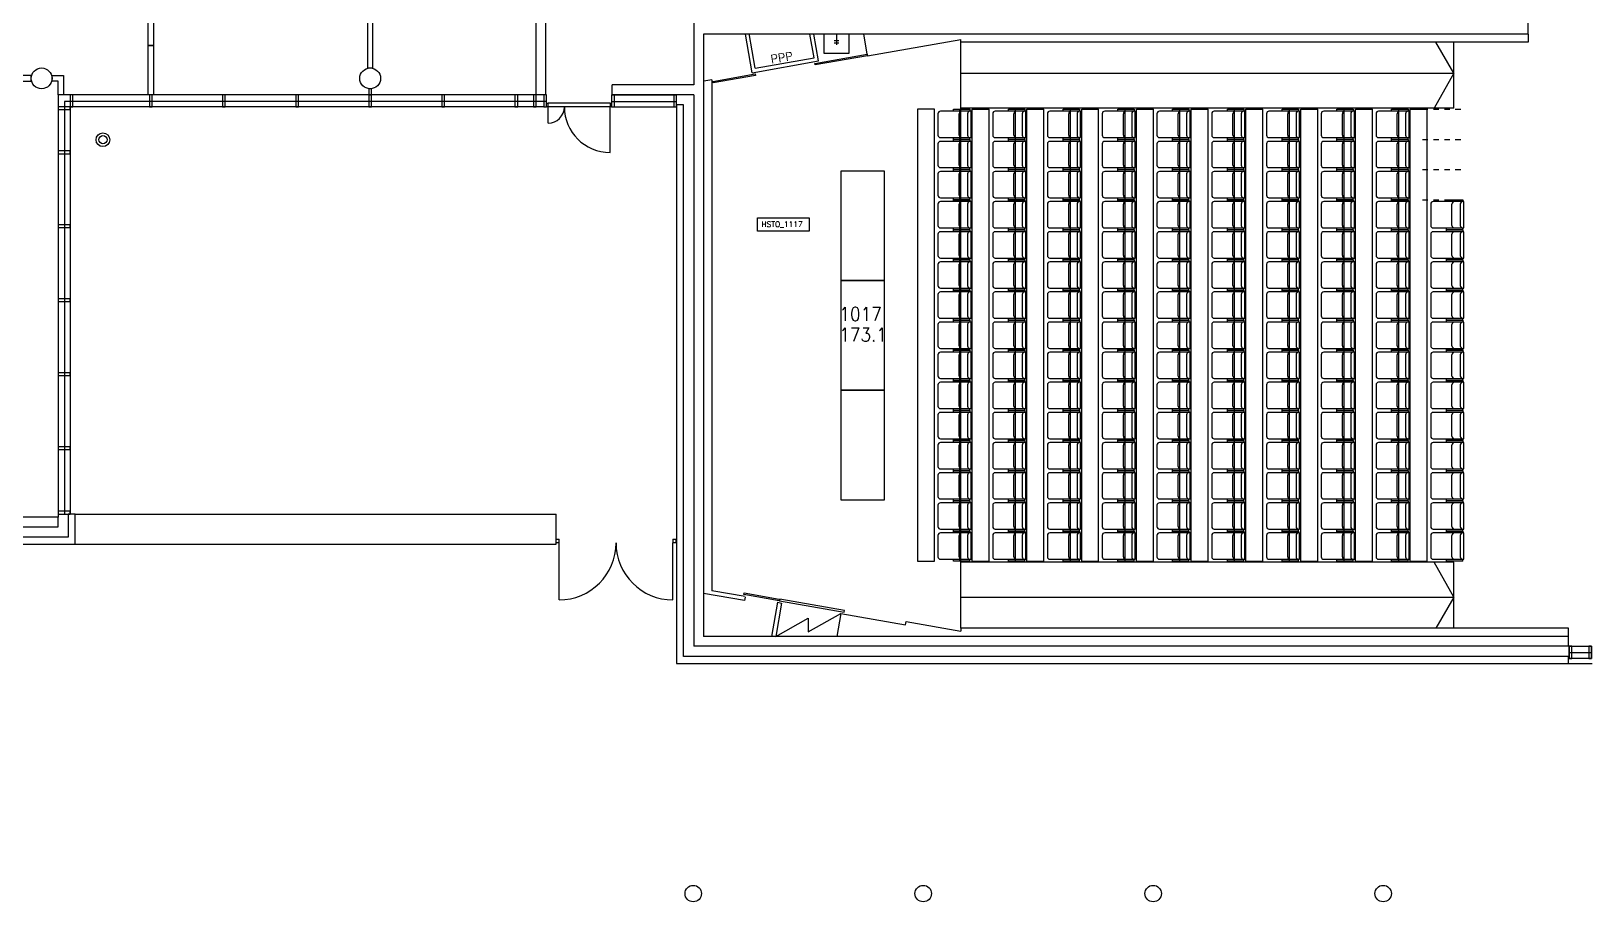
# Model space of a CAD drawing. Extents: x -405 to 153606, y -6935 to 69332.
# Drawn here: x 89810 to 118310, y -6935 to 8961 of the extents above; entities that cross this region are included whole.
import ezdxf
from ezdxf.enums import TextEntityAlignment as Align

# ---------------------------------------------------------------- set-up
doc = ezdxf.new("R2010")
doc.units = 0
doc.header["$LTSCALE"] = 100
doc.header["$MEASUREMENT"] = 0
doc.linetypes.add('KL', pattern=[2, 1, -1])
doc.layers.get('0').update_dxf_attribs({"linetype": 'CONTINUOUS'})
for name, color, linetype in [('ART1100T0', 7, 'CONTINUOUS'), ('ART1100T3', 7, 'CONTINUOUS'), ('ART1100TB', 7, 'CONTINUOUS'), ('M00402', 7, 'CONTINUOUS'), ('M06001', 7, 'CONTINUOUS'), ('M06037', 8, 'CONTINUOUS'), ('M06051', 3, 'CONTINUOUS'), ('m06080', 7, 'CONTINUOUS'), ('M06081', 8, 'CONTINUOUS'), ('M06203T', 3, 'CONTINUOUS')]:
    doc.layers.add(name, color=color, linetype=linetype)
doc.styles.add('ROMANS', font='romans.shx')
doc.styles.get("Standard").update_dxf_attribs({"font": 'simplex.shx'})

# ---------------------------------------------------------------- blocks, each defined once
blk = doc.blocks.new('KRF930')
for p, q in [((0.02500000000000002, 0.6999999999999997), (0.02500000000000002, 0)), ((0.975, 0.2499999999999998), (0.975, 0))]:
    blk.add_line(p, q)
for centre, radius, start, end in [((0.02500000000000002, 0), 0.7, 0, 90), ((0.975, 0), 0.25, 90, 180)]:
    blk.add_arc(centre, radius, start, end)
blk = doc.blocks.new('TUOLI2')
at = {"layer": 'm06080', "linetype": 'Continuous'}
for p, q in [((275, 516.2921504209517), (-275, 516.2921504209517)), ((275, 207.1102536235703), (-275, 207.1102536235703)), ((-275, -132.9434040928027), (-275, 165.9308430483798)), ((-275, 165.9308430483798), (-240, 165.9308430483798)), ((240, 186.0138042190811), (-240, 186.0138042190811)), ((-240, 186.0138042190811), (-240, -373.3299227885436)), ((-195, 121.0138042203616), (194.9999999996508, 121.0138042190811)), ((240, -373.3299227885436), (240, 186.0138042190811)), ((275, 165.9308430482633), (240, 165.9308430482633)), ((275, 165.9308430482633), (275, -132.9434040928027)), ((-240, -132.9434040928027), (-275, -132.9434040928027)), ((194.9999999998836, -31.01199117163196), (-195, -31.01199117163196)), ((275, -132.9434040928027), (240, -132.9434040928027)), ((-195, -418.3299227885436), (195, -418.3299227885436))]:
    blk.add_line(p, q, dxfattribs=at)
for centre, start, end in [((-195, 166.0138042203616), 180, 270), ((-195.0000000001164, 13.98800882836804), 180, 270), ((194.9999999996508, 166.0138042190811), 270, 0), ((194.9999999997672, 13.98800882836804), 270, 0), ((-195.0000000001164, -373.3299227885436), 180, 270), ((194.9999999998836, -373.3299227885436), 270, 0)]:
    blk.add_arc(centre, 45, start, end, dxfattribs=at)
blk = doc.blocks.new('tuoli')
at = {"layer": 'm06080', "linetype": 'Continuous'}
for p, q in [((-275, -132.9434040928027), (-275, 165.9308430483798)), ((-275, 165.9308430483798), (-240, 165.9308430483798)), ((240, 186.0138042190811), (-240, 186.0138042190811)), ((-240, 186.0138042190811), (-240, -373.3299227885436)), ((-195, 121.0138042203616), (194.9999999996508, 121.0138042190811)), ((240, -373.3299227885436), (240, 186.0138042190811)), ((275, 165.9308430482633), (240, 165.9308430482633)), ((275, 165.9308430482633), (275, -132.9434040928027)), ((-240, -132.9434040928027), (-275, -132.9434040928027)), ((194.9999999998836, -31.01199117163196), (-195, -31.01199117163196)), ((275, -132.9434040928027), (240, -132.9434040928027)), ((-195, -418.3299227885436), (195, -418.3299227885436))]:
    blk.add_line(p, q, dxfattribs=at)
for centre, start, end in [((-195, 166.0138042203616), 180, 270), ((-195.0000000001164, 13.98800882836804), 180, 270), ((194.9999999996508, 166.0138042190811), 270, 0), ((194.9999999997672, 13.98800882836804), 270, 0), ((-195.0000000001164, -373.3299227885436), 180, 270), ((194.9999999998836, -373.3299227885436), 270, 0)]:
    blk.add_arc(centre, 45, start, end, dxfattribs=at)
blk = doc.blocks.new('KRF020')
for p, q in [((0.02500000000000008, 0.4749999999999999), (0.02500000000000008, 0)), ((0.975, 0.4750000000000001), (0.975, 0))]:
    blk.add_line(p, q)
for centre, radius, start, end in [((0.02500000000000008, 0), 0.4749999999999999, 0, 90), ((0.975, 0), 0.475, 90, 180)]:
    blk.add_arc(centre, radius, start, end)
blk = doc.blocks.new('SALAMA')
at = {"layer": 'M00402'}
blk.add_lwpolyline([(0, 0), (0.5, 0.8), (0.5, 0.2), (1, 1)], dxfattribs=at)
blk = doc.blocks.new('LVIVEP')
for p, q in [((-0.2034188928078349, 0.796581107192165), (0.2034188928078349, 0.7965811071921649)), ((-0.2034188928078349, 0.5931622143843303), (0.2034188928078349, 0.5931622143843301)), ((0, 0), (0, 0.9999999999999998))]:
    blk.add_line(p, q)
at = {"width": 0.7619496569690544, "flags": 1}
blk.add_attdef('LVIKAL', text='', height=0.2116, dxfattribs=at).set_placement((-0.3888597990620223, 0.030067451940911), (0.3788951886267966, 0.030067451940911), align=Align.FIT)
blk = doc.blocks.new('KYFPIK')
for p, q in [((0, -1), (0, 0)), ((0, 0), (0.025, 0)), ((0.025, -1), (0.025, 0)), ((0.975, 0), (0.975, -1)), ((0.975, 0), (1, 0)), ((1, 0), (1, -1)), ((0.025, -1), (0, -1)), ((1, -1), (0.975, -1))]:
    blk.add_line(p, q)
blk = doc.blocks.new('aioa_huone')
at = {"layer": 'ART1100T0', "width": 0.9}
blk.add_attdef('HNENUM', (56.14846431463957, 72.99212238937616), '', height=250, dxfattribs=at)
at = {"layer": 'ART1100T3', "width": 0.9}
blk.add_attdef('HNEALA', (56.14846431463957, -302.0078776106238), '', height=250, dxfattribs=at)

msp = doc.modelspace()

# ---------------------------------------------------------------- linework, layer by layer
at = {"layer": 'M00402'}
for p, q in [((90615.0000000252, 145), (99394.99999998105, 145)), ((99394.99999994684, -404.9999999999999), (99394.99999998105, 145)), ((90615.00000002522, -405), (99394.99999994684, -404.9999999999999))]:
    msp.add_line(p, q, dxfattribs=at)
at = {"layer": 'M06001'}
for p, q in [((101910.0000000062, 14410.28536791934), (101910.0000000063, 7980.285367919357)), ((99030.00000000624, 7800.285367919342), (99030.00000000624, 13200.28536791934)), ((99210.00000000624, 7800.285365775309), (99210.00000000623, 13200.28536791934)), ((117149.9999999913, 8909.999999999041), (117149.9999999913, 9150.000000000056)), ((102090.0000000063, 8910.000000000056), (102090.0000000063, -2089.999999999941)), ((117149.9999999913, 8910.000000000056), (102090.0000000063, 8910.000000000056)), ((102976.5089488687, 8203.705276268265), (102852.0217458857, 8910.000000000056)), ((103033.2958662523, 8284.793166942918), (102920.9591499148, 8922.150486645565)), ((104107.0541419728, 8474.04725582812), (104030.1887907933, 8910.000000000056)), ((104188.1461701946, 8417.26106770333), (104101.2685175657, 8910.000000000056)), ((105085.3707176234, 8511.715627633232), (105015.1424367806, 8910.000000000056)), ((117149.9999999913, 8910.000000000056), (117149.9999999913, 8760.000000000056)), ((105085.3707176234, 8511.715627633232), (106787.7055499911, 8811.883188779482)), ((106787.7055499911, 8760.000000000056), (106787.7055499911, 8811.883188779482)), ((117149.9999999913, 8760.000000000056), (106787.7055499911, 8760.000000000056)), ((102976.5089488687, 8203.705276268265), (104188.1461701946, 8417.26106770333)), ((103033.2958662523, 8284.793166942918), (104107.0541419728, 8474.04725582812)), ((85700.00000000489, 8049.999999999561), (89810.00000000453, 8049.999999997655)), ((89810.00000000453, 8149.999999997655), (88040.0000000155, 8149.999999998476)), ((89810.00000000453, 8049.999999997655), (89810.00000000453, 8149.999999997655)), ((99210.00000286457, 7800.28536791907), (99210.00000286459, 7980.285367919072)), ((101910.0000000062, 7980.285367919357), (100420.0000028646, 7980.285367919078)), ((100420.0000028646, 7800.285367919077), (100420.0000028646, 7980.285367919077)), ((102240.000000006, 8073.838877050542), (102090.8995245133, 8047.548440384714)), ((102240.000000006, 8073.838877050542), (102240.0000000065, -1255.283613623687)), ((99210.00000000624, 7800.285367919344), (99030.00000000624, 7800.285367919342)), ((100410.0000028646, 7800.285365775309), (101594.9999999811, 7800.285365775309)), ((101910.0000000063, 7800.285367919356), (100420.0000028646, 7800.285367919077)), ((101594.9999999811, 7615.285365775452), (101594.9999999811, 7800.285367919355)), ((101910.0000000063, 7800.285367919356), (101910.0000000063, -2269.999999999942)), ((100410.0000028646, 7680.285365774499), (101594.9999999811, 7680.285365774499)), ((100410.0000028646, 7580.285365775309), (101594.9999999811, 7580.285365775309)), ((102836.4959574357, -1435.566224344315), (102090.0000000063, -1303.938846059679)), ((102849.3420706106, -1362.689771665646), (102240.0000000065, -1255.283613623687)), ((102847.262144451, -1374.508143657535), (102836.4959574357, -1435.566224344315)), ((103440.6363534356, -1466.95150227307), (103330.7830672255, -2089.999999999943)), ((103513.5122289541, -1479.800890090941), (103405.9244926693, -2090.000000000357)), ((103440.6363534356, -1466.95150227307), (103513.5122289541, -1479.800890090941)), ((104596.9872854154, -1670.822695424322), (104522.5286045985, -2093.125667198365)), ((104596.9872854154, -1670.822695424322), (105778.9245294884, -1879.230121058623)), ((105778.9245294884, -1879.230121058623), (105790.078190078, -1815.974568534592)), ((105790.078190078, -1815.974568534562), (106787.7055499911, -1991.883188780255)), ((117884.9999999946, -1939.999999999958), (106787.7055499911, -1939.999999999941)), ((106787.7055499911, -1939.999999999941), (106787.7055499911, -1991.883188780255)), ((117884.9999999946, -2089.999999999958), (117884.9999999946, -1939.999999999958)), ((117884.9999999946, -2269.999999959736), (101910.0000000063, -2269.999999999942)), ((117884.9999999946, -2089.999999999958), (102090.0000000063, -2089.999999999941)), ((117884.9999999946, -2269.999999959736), (117884.9999999946, -2089.999999999958)), ((117884.9999999946, -2584.999999959717), (117884.9999999946, -2454.999999959717)), ((118305.0350179411, -2389.999999959721), (117894.9999999945, -2389.999999959744)), ((117884.9999999946, -2584.999999959717), (118315.0350179412, -2584.999999959668))]:
    msp.add_line(p, q, dxfattribs=at)
for points in [[(96050.00000000995, 10800.28536576789), (96050.00000002024, 12400.28536576789), (95950.00000002024, 12400.28536576789), (95949.9999999938, 8289.999999993099), (96049.9999999938, 8289.999999993099), (96050.0000000093, 10700.28536576794)], [(99170.00000286457, 7800.285367919344), (90300, 7800.285365774776), (90300, 90)], [(99220.00000286457, 7680.285365774499), (90420, 7680.285365774776), (90420, 145)], [(99170.00000286457, 7580.285365774501), (90520, 7580.285365774776), (90520, 145)], [(117884.9999999946, -2454.999999959717), (101724.9999999811, -2454.99999995972), (101724.9999999811, 7615.285365775452), (101594.9999999811, 7615.285365775452), (101594.9999999811, -2584.99999995972), (117884.9999999946, -2584.999999959717)], [(80324.99999999988, -405.0000000095964), (90615.00000002522, -405), (90615.0000000252, 145), (90485.00000002522, 145), (90485.00000002522, -275), (80324.99999999988, -275.0000000095964)], [(80324.99999999895, -90.00000000145539), (90299.99999999999, -90.0000000402215), (90299.99999999999, 89.9999999597785), (80325.00000003702, 89.99999998952657)]]:
    msp.add_lwpolyline(points, dxfattribs=at)
for points in [[(90300, 7800.285365774776), (90300.00000000019, 8049.999999997281), (90190.0000000045, 8050.000000002328), (90190.00000000457, 8150.00000000239), (90300.00000000026, 8149.999999997282), (90400.00000000026, 8149.999999997282), (90400.00000000026, 7800.285365774776)], [(90520.26730710988, 7800.285365774777), (90520.26730710988, 7580.285365774777), (90570.26730710988, 7580.285365774777), (90570.26730710988, 7800.285365774777)], [(91970.00000000453, 7800.285365774777), (91970.00000000453, 7580.285365774777), (92020.00000000453, 7580.285365774777), (92020.00000000453, 7800.285365774777)], [(93305.00000000453, 7800.285365774507), (93305.00000000453, 7580.285365774507), (93355.00000000453, 7580.285365774507), (93355.00000000453, 7800.285365774507)], [(94640.00000000453, 7800.285365774508), (94640.00000000453, 7580.285365774508), (94690.00000000453, 7580.285365774508), (94690.00000000453, 7800.285365774508)], [(95975.00000004341, 7909.999999999985), (95975.00000002084, 7800.285365774777), (96025.00000002084, 7800.285365774777), (96025.00000004341, 7909.999999999985)], [(95975.00000000437, 7800.285365772538), (95975.00000000437, 7580.285365772538), (96025.00000000437, 7580.285365772538), (96025.00000000437, 7800.285365772538)], [(97310.00000001564, 7800.285365774506), (97310.00000001564, 7580.285365774506), (97360.00000001564, 7580.285365774506), (97360.00000001564, 7800.285365774506)], [(98645.00000001564, 7800.285365775452), (98645.00000001564, 7580.285365775452), (98695.00000001564, 7580.285365775452), (98695.00000001564, 7800.285365775452)], [(98980.00000000624, 7800.285365775588), (98980.00000000624, 7580.285365775588), (99030.00000000624, 7580.285365775588), (99030.00000000624, 7800.285365775588)], [(99170.00000286457, 7800.285365775309), (99170.00000286457, 7580.285365775309), (99220.00000286457, 7580.285365775309), (99220.00000286457, 7800.285365775309)], [(100410.0000028646, 7800.285365775309), (100410.0000028646, 7580.285365775309), (100460.0000028646, 7580.285365775309), (100460.0000028646, 7800.285365775309)], [(101544.9999999811, 7800.285365775309), (101544.9999999811, 7580.285365775309), (101594.9999999811, 7580.285365775309), (101594.9999999811, 7800.285365775309)], [(90300, 7530.285365774776), (90520, 7530.285365774776), (90520, 7580.285365774776), (90300, 7580.285365774776)], [(90300, 6724.999999997382), (90520, 6724.999999997382), (90520, 6774.999999997382), (90300, 6774.999999997382)], [(90299.99999999924, 5374.999999997382), (90519.99999999924, 5374.999999997382), (90519.99999999924, 5424.999999997382), (90299.99999999924, 5424.999999997382)], [(90299.99999999849, 4024.999999997382), (90519.99999999849, 4024.999999997382), (90519.99999999849, 4074.999999997382), (90299.99999999849, 4074.999999997382)], [(90299.99999999774, 2674.999999997382), (90519.99999999774, 2674.999999997382), (90519.99999999774, 2724.999999997382), (90299.99999999774, 2724.999999997382)], [(90299.99999999699, 1324.999999997382), (90519.99999999699, 1324.999999997382), (90519.99999999699, 1374.999999997382), (90299.99999999699, 1374.999999997382)], [(90300, 145), (90520, 145), (90520, 195), (90300, 195)], [(117944.9999999946, -2489.999999959736), (117944.9999999946, -2269.999999959736), (117894.9999999946, -2269.999999959736), (117894.9999999946, -2489.999999959736)], [(117894.9999999946, -2489.999999959736), (117894.9999999946, -2269.999999959741), (118305.0350179411, -2269.999999959726), (118305.0350179411, -2489.999999959721)], [(118305.0350179411, -2489.999999959726), (118305.0350179411, -2269.999999959726), (118255.0350179411, -2269.999999959726), (118255.0350179411, -2489.999999959726)]]:
    msp.add_lwpolyline(points, close=True, dxfattribs=at)
for centre in [(90000.00000000453, 8099.999999999985), (96000.00000000453, 8099.999999999985)]:
    msp.add_circle(centre, 190, dxfattribs=at)
at = {"layer": 'M06037'}
for p, q in [((106787.7055499909, -1939.999999999942), (106787.7055499909, 8759.999999999942)), ((115787.7055499909, 8192.500000000058), (115464.2404925643, 8759.999999999942)), ((115787.7055499909, 7555.235517466383), (115787.7055499909, 8759.999999999942)), ((106787.705549991, 8192.500000000058), (115787.7055499909, 8192.500000000058)), ((115787.7055499909, 8192.500000000058), (115434.3134278583, 7555.235517466499)), ((106759.9999999913, 7535.000000000058), (106759.9999999913, -714.9999999999419)), ((107787.7055499909, -735.235517466499), (107787.705549991, 7555.235517466499)), ((108787.7055499909, -735.235517466499), (108787.7055499909, 7555.235517466499)), ((109787.7055499909, -735.235517466499), (109787.7055499909, 7555.235517466499)), ((110787.7055499909, -735.235517466499), (110787.7055499909, 7555.235517466499)), ((111787.7055499909, -735.235517466499), (111787.7055499908, 7555.235517466499)), ((112787.7055499909, -735.235517466499), (112787.7055499909, 7555.235517466499)), ((113787.7055499909, -735.235517466499), (113787.7055499909, 7555.235517466499)), ((114787.7055499909, -735.235517466499), (114787.7055499909, 7555.235517466499)), ((115787.7055499909, -1372.499999999942), (115434.3134278584, -735.2355174663827)), ((115787.7055499909, -1939.999999999942), (115787.7055499909, -735.235517466499)), ((106787.705549991, -1372.499999999942), (115787.7055499909, -1372.499999999942)), ((115787.7055499909, -1372.499999999942), (115464.2404925643, -1939.999999999825))]:
    msp.add_line(p, q, dxfattribs=at)
at = {"layer": 'M06037', "linetype": 'Continuous'}
for p, q in [((115787.7055499909, 7555.235517466499), (106787.7055499909, 7555.235517466499)), ((115787.7055499909, -735.2355174663826), (106787.7055499909, -735.2355174663826))]:
    msp.add_line(p, q, dxfattribs=at)
at = {"layer": 'M06051'}
for p, q in [((99220.00000286457, 7580.285365774501), (99220.00000286457, 7650.285365774501)), ((99220.00000286457, 7650.285365774501), (99249.75000286457, 7650.285365774501)), ((99249.75000286457, 7580.285365774501), (99220.00000286457, 7580.285365774501)), ((99249.75000286457, 7580.285365774501), (99249.75000286457, 7650.285365774501)), ((100380.2500028646, 7650.285365774501), (99249.75000286457, 7650.285365774501)), ((100380.2500028646, 7580.285365774501), (99249.75000286457, 7580.285365774501)), ((100380.2500028646, 7650.285365774501), (100380.2500028646, 7580.285365774501)), ((100380.2500028646, 7650.285365774501), (100410.0000028646, 7650.285365774501)), ((100410.0000028646, 7580.285365774501), (100380.2500028646, 7580.285365774501)), ((100410.0000028646, 7650.285365774501), (100410.0000028646, 7580.285365774501))]:
    msp.add_line(p, q, dxfattribs=at)
for points in [[(92045.00000003474, 8699.999999992204), (91945.00000003476, 8699.999999992884), (91945.00000004197, 9599.714634210206), (92045.00000004194, 9599.714634209526)], [(92045.00000002753, 7800.285365774881), (91945.00000002756, 7800.285365775561), (91945.00000003476, 8699.999999992884), (92045.00000003474, 8699.999999992204)], [(104121.5213328413, 8374.297676302094), (105076.7922612372, 8542.66790755452), (105081.9996126567, 8513.123305827738), (104126.7286842608, 8344.753074575341)], [(102258.2878546115, 8045.8955002479), (103030.9621381665, 8182.082359847447), (103036.169489586, 8152.537758120694), (102263.495206031, 8016.350898521147)], [(103466.6063919491, -1436.81875931329), (102825.4885438064, -1323.819180592691), (102830.6958952259, -1294.274578865909), (103471.8137433686, -1407.274157586508)], [(103475.8060444359, -1438.440318018868), (104657.5861765244, -1646.744475598942), (104662.7935279439, -1617.199873872189), (103481.0133958554, -1408.895716292114)]]:
    msp.add_lwpolyline(points, close=True, dxfattribs=at)
at = {"layer": 'm06080', "linetype": 'Continuous'}
for p, q in [((106994.8158036146, 7535.000000000175), (107303.997700412, 7535.000000000175)), ((107994.8158036146, 7535.000000000175), (108303.997700412, 7535.000000000175)), ((108994.8158036146, 7535.000000000175), (109303.997700412, 7535.000000000175)), ((109994.8158036146, 7535.000000000175), (110303.997700412, 7535.000000000175)), ((110994.8158036146, 7535.000000000175), (111303.997700412, 7535.000000000175)), ((111994.8158036146, 7535.000000000175), (112303.997700412, 7535.000000000175)), ((112994.8158036146, 7535.000000000175), (113303.997700412, 7535.000000000175)), ((113994.8158036146, 7535.000000000175), (114303.997700412, 7535.000000000175)), ((114994.8158036146, 7535.000000000175), (115303.997700412, 7535.000000000175)), ((106994.8158036146, -715.0000000014552), (107303.997700412, -715.0000000014552)), ((107994.8158036146, -715.0000000014552), (108303.997700412, -715.0000000014552)), ((108994.8158036146, -715.0000000014552), (109303.997700412, -715.0000000014552)), ((109994.8158036146, -715.0000000014552), (110303.997700412, -715.0000000014552)), ((110994.8158036146, -715.0000000014552), (111303.997700412, -715.0000000014552)), ((111994.8158036146, -715.0000000014552), (112303.997700412, -715.0000000014552)), ((112994.8158036146, -715.0000000014552), (113303.997700412, -715.0000000014552)), ((113994.8158036146, -715.0000000014552), (114303.997700412, -715.0000000014552)), ((114994.8158036146, -715.0000000014552), (115303.997700412, -715.0000000014552))]:
    msp.add_line(p, q, dxfattribs=at)
at = {"layer": 'm06080', "linetype": 'KL'}
for p, q in [((115217.7958890907, 7535.000000000058), (115962.0510606381, 7535.000000000058)), ((115217.7958890907, 6984.999999999825), (115962.0510606381, 6984.999999999825)), ((115217.7958890907, 6434.999999999825), (115962.0510606381, 6434.999999999825)), ((115217.7958890907, 5884.999999999825), (115962.0510606381, 5884.999999999825))]:
    msp.add_line(p, q, dxfattribs=at)
at = {"layer": 'm06080'}
msp.add_lwpolyline([(105994.8158036138, -715.0000000014552), (106303.9977004112, -715.0000000014552), (106303.9977004112, 7535.000000000175), (105994.8158036138, 7535.000000000175)], close=True, dxfattribs=at)
at = {"layer": 'm06080', "linetype": 'Continuous'}
for points in [[(105394.8158036141, 6407.053393112554), (104594.8158036141, 6407.053393112554), (104594.8158036141, 4407.053393112554), (105394.8158036141, 4407.053393112554)], [(105394.8158036141, 4407.053393112554), (104594.8158036141, 4407.053393112554), (104594.8158036141, 2407.053393112554), (105394.8158036141, 2407.053393112554)], [(105394.8158036141, 2407.053393112554), (104594.8158036141, 2407.053393112554), (104594.8158036141, 407.0533931125537), (105394.8158036141, 407.0533931125537)]]:
    msp.add_lwpolyline(points, close=True, dxfattribs=at)
at = {"layer": 'm06080'}
for centre in [(101899.9999999862, -6784.999999959721), (106099.9999999862, -6784.999999959721), (110299.9999999862, -6784.999999959721), (114499.9999999862, -6784.999999959721)]:
    msp.add_circle(centre, 150, dxfattribs=at)
at = {"layer": 'M06081'}
msp.add_lwpolyline([(104287.0475922248, 8560.000000000056), (104747.0475922248, 8560.000000000056), (104747.0475922248, 8910.000000000056), (104287.0475922248, 8910.000000000056)], close=True, dxfattribs=at)
for radius in [125, 75]:
    msp.add_circle((91120, 6980.285365774776), radius, dxfattribs=at)
at = {"layer": 'M06203T', "flags": 128}
msp.add_lwpolyline([(103072.6996016682, 5308.701045398853), (103072.6996016682, 5555.165346843393), (104018.4617189756, 5555.165346843393), (104018.4617189756, 5308.701045398853)], close=True, dxfattribs=at)

# ---------------------------------------------------------------- block references
at = {"layer": 'ART1100TB'}
msp.add_blockref('aioa_huone', (104513.5574575653, 3597.449452040251), dxfattribs=at).add_auto_attribs({'HNENUM': '1017', 'HNEALA': '173.1'})
at = {"layer": 'M00402', "xscale": 1191.062792746088, "yscale": 419.1773045760347, "zscale": 1191.062792746088}
msp.add_blockref('SALAMA', (103405.9244926693, -2090.000000000357), dxfattribs=at)
at = {"layer": 'M06051'}
for name, p, xscale, yscale in [('KRF930', (100410.0000028646, 7580.285365774501), -1190, -1190), ('KRF020', (101584.9999999811, -382.7993862485891), -2190, -2190)]:
    msp.add_blockref(name, p, dxfattribs=dict(at, xscale=xscale, yscale=yscale))
at = {"layer": 'M06051', "xscale": -2190, "yscale": -70, "zscale": 2100}
msp.add_blockref('KYFPIK', (101584.9999999811, -382.7993862485891), dxfattribs=at)
at = {"layer": 'm06080', "linetype": 'Continuous', "rotation": 270}
for name, p in [('TUOLI2', (106787.7055499902, 7260.000000000175)), ('TUOLI2', (107787.7055499902, 7260.000000000175)), ('TUOLI2', (108787.7055499902, 7260.000000000175)), ('TUOLI2', (109787.7055499902, 7260.000000000175)), ('TUOLI2', (110787.7055499902, 7260.000000000175)), ('TUOLI2', (111787.7055499902, 7260.000000000175)), ('TUOLI2', (112787.7055499902, 7260.000000000175)), ('TUOLI2', (113787.7055499902, 7260.000000000175)), ('TUOLI2', (114787.7055499902, 7260.000000000175)), ('TUOLI2', (106787.7055499902, 6710.000000000058)), ('TUOLI2', (107787.7055499902, 6710.000000000058)), ('TUOLI2', (108787.7055499902, 6710.000000000058)), ('TUOLI2', (109787.7055499902, 6710.000000000058)), ('TUOLI2', (110787.7055499902, 6710.000000000058)), ('TUOLI2', (111787.7055499902, 6710.000000000058)), ('TUOLI2', (112787.7055499902, 6710.000000000058)), ('TUOLI2', (113787.7055499902, 6710.000000000058)), ('TUOLI2', (114787.7055499902, 6710.000000000058)), ('TUOLI2', (106787.7055499902, 6159.999999999942)), ('TUOLI2', (107787.7055499902, 6159.999999999942)), ('TUOLI2', (108787.7055499902, 6159.999999999942)), ('TUOLI2', (109787.7055499902, 6159.999999999942)), ('TUOLI2', (110787.7055499902, 6159.999999999942)), ('TUOLI2', (111787.7055499902, 6159.999999999942)), ('TUOLI2', (112787.7055499902, 6159.999999999942)), ('TUOLI2', (113787.7055499902, 6159.999999999942)), ('TUOLI2', (114787.7055499902, 6159.999999999942)), ('TUOLI2', (106787.7055499902, 5609.999999999825)), ('TUOLI2', (107787.7055499902, 5609.999999999825)), ('TUOLI2', (108787.7055499902, 5609.999999999825)), ('TUOLI2', (109787.7055499902, 5609.999999999825)), ('TUOLI2', (110787.7055499902, 5609.999999999825)), ('TUOLI2', (111787.7055499902, 5609.999999999825)), ('TUOLI2', (112787.7055499902, 5609.999999999825)), ('TUOLI2', (113787.7055499902, 5609.999999999825)), ('TUOLI2', (114787.7055499902, 5609.999999999825)), ('tuoli', (115787.7055499909, 5609.999999998428)), ('TUOLI2', (106787.7055499902, 5059.999999999709)), ('TUOLI2', (107787.7055499902, 5059.999999999709)), ('TUOLI2', (108787.7055499902, 5059.999999999709)), ('TUOLI2', (109787.7055499902, 5059.999999999709)), ('TUOLI2', (110787.7055499902, 5059.999999999709)), ('TUOLI2', (111787.7055499902, 5059.999999999709)), ('TUOLI2', (112787.7055499902, 5059.999999999709)), ('TUOLI2', (113787.7055499902, 5059.999999999709)), ('TUOLI2', (114787.7055499902, 5059.999999999709)), ('tuoli', (115787.7055499909, 5059.999999998428)), ('TUOLI2', (106787.7055499902, 4509.999999999593)), ('TUOLI2', (107787.7055499902, 4509.999999999593)), ('TUOLI2', (108787.7055499902, 4509.999999999593)), ('TUOLI2', (109787.7055499902, 4509.999999999593)), ('TUOLI2', (110787.7055499902, 4509.999999999593)), ('TUOLI2', (111787.7055499902, 4509.999999999593)), ('TUOLI2', (112787.7055499902, 4509.999999999593)), ('TUOLI2', (113787.7055499902, 4509.999999999593)), ('TUOLI2', (114787.7055499902, 4509.999999999593)), ('tuoli', (115787.7055499909, 4509.999999998428)), ('TUOLI2', (106787.7055499902, 3959.999999999476)), ('TUOLI2', (107787.7055499902, 3959.999999999476)), ('TUOLI2', (108787.7055499902, 3959.999999999476)), ('TUOLI2', (109787.7055499902, 3959.999999999476)), ('TUOLI2', (110787.7055499902, 3959.999999999476)), ('TUOLI2', (111787.7055499902, 3959.999999999476)), ('TUOLI2', (112787.7055499902, 3959.999999999476)), ('TUOLI2', (113787.7055499902, 3959.999999999476)), ('TUOLI2', (114787.7055499902, 3959.999999999476)), ('tuoli', (115787.7055499909, 3959.999999998428)), ('TUOLI2', (106787.7055499902, 3409.99999999936)), ('TUOLI2', (107787.7055499902, 3409.99999999936)), ('TUOLI2', (108787.7055499902, 3409.99999999936)), ('TUOLI2', (109787.7055499902, 3409.99999999936)), ('TUOLI2', (110787.7055499902, 3409.99999999936)), ('TUOLI2', (111787.7055499902, 3409.99999999936)), ('TUOLI2', (112787.7055499902, 3409.99999999936)), ('TUOLI2', (113787.7055499902, 3409.99999999936)), ('TUOLI2', (114787.7055499902, 3409.99999999936)), ('tuoli', (115787.7055499909, 3409.999999998428)), ('TUOLI2', (106787.7055499902, 2859.999999999243)), ('TUOLI2', (107787.7055499902, 2859.999999999243)), ('TUOLI2', (108787.7055499902, 2859.999999999243)), ('TUOLI2', (109787.7055499902, 2859.999999999243)), ('TUOLI2', (110787.7055499902, 2859.999999999243)), ('TUOLI2', (111787.7055499902, 2859.999999999243)), ('TUOLI2', (112787.7055499902, 2859.999999999243)), ('TUOLI2', (113787.7055499902, 2859.999999999243)), ('TUOLI2', (114787.7055499902, 2859.999999999243)), ('tuoli', (115787.7055499909, 2859.999999998428)), ('TUOLI2', (106787.7055499902, 2309.999999999127)), ('TUOLI2', (107787.7055499902, 2309.999999999127)), ('TUOLI2', (108787.7055499902, 2309.999999999127)), ('TUOLI2', (109787.7055499902, 2309.999999999127)), ('TUOLI2', (110787.7055499902, 2309.999999999127)), ('TUOLI2', (111787.7055499902, 2309.999999999127)), ('TUOLI2', (112787.7055499902, 2309.999999999127)), ('TUOLI2', (113787.7055499902, 2309.999999999127)), ('TUOLI2', (114787.7055499902, 2309.999999999127)), ('tuoli', (115787.7055499909, 2309.999999998428)), ('TUOLI2', (106787.7055499902, 1759.99999999901)), ('TUOLI2', (107787.7055499902, 1759.99999999901)), ('TUOLI2', (108787.7055499902, 1759.99999999901)), ('TUOLI2', (109787.7055499902, 1759.99999999901)), ('TUOLI2', (110787.7055499902, 1759.99999999901)), ('TUOLI2', (111787.7055499902, 1759.99999999901)), ('TUOLI2', (112787.7055499902, 1759.99999999901)), ('TUOLI2', (113787.7055499902, 1759.99999999901)), ('TUOLI2', (114787.7055499902, 1759.99999999901)), ('tuoli', (115787.7055499909, 1759.999999998428)), ('TUOLI2', (106787.7055499902, 1209.999999998894)), ('TUOLI2', (107787.7055499902, 1209.999999998894)), ('TUOLI2', (108787.7055499902, 1209.999999998894)), ('TUOLI2', (109787.7055499902, 1209.999999998894)), ('TUOLI2', (110787.7055499902, 1209.999999998894)), ('TUOLI2', (111787.7055499902, 1209.999999998894)), ('TUOLI2', (112787.7055499902, 1209.999999998894)), ('TUOLI2', (113787.7055499902, 1209.999999998894)), ('TUOLI2', (114787.7055499902, 1209.999999998894)), ('tuoli', (115787.7055499909, 1209.999999998428)), ('TUOLI2', (106787.7055499902, 659.9999999987776)), ('TUOLI2', (107787.7055499902, 659.9999999987776)), ('TUOLI2', (108787.7055499902, 659.9999999987776)), ('TUOLI2', (109787.7055499902, 659.9999999987776)), ('TUOLI2', (110787.7055499902, 659.9999999987776)), ('TUOLI2', (111787.7055499902, 659.9999999987776)), ('TUOLI2', (112787.7055499902, 659.9999999987776)), ('TUOLI2', (113787.7055499902, 659.9999999987776)), ('TUOLI2', (114787.7055499902, 659.9999999987776)), ('tuoli', (115787.7055499909, 659.9999999984284)), ('TUOLI2', (106787.7055499902, 109.9999999986612)), ('TUOLI2', (107787.7055499902, 109.9999999986612)), ('TUOLI2', (108787.7055499902, 109.9999999986612)), ('TUOLI2', (109787.7055499902, 109.9999999986612)), ('TUOLI2', (110787.7055499902, 109.9999999986612)), ('TUOLI2', (111787.7055499902, 109.9999999986612)), ('TUOLI2', (112787.7055499902, 109.9999999986612)), ('TUOLI2', (113787.7055499902, 109.9999999986612)), ('TUOLI2', (114787.7055499902, 109.9999999986612)), ('tuoli', (115787.7055499909, 109.9999999984284)), ('TUOLI2', (106787.7055499902, -440.0000000014552)), ('TUOLI2', (107787.7055499902, -440.0000000014552)), ('TUOLI2', (108787.7055499902, -440.0000000014552)), ('TUOLI2', (109787.7055499902, -440.0000000014552)), ('TUOLI2', (110787.7055499902, -440.0000000014552)), ('TUOLI2', (111787.7055499902, -440.0000000014552)), ('TUOLI2', (112787.7055499902, -440.0000000014552)), ('TUOLI2', (113787.7055499902, -440.0000000014552)), ('TUOLI2', (114787.7055499902, -440.0000000014552)), ('tuoli', (115787.7055499909, -440.0000000015716))]:
    msp.add_blockref(name, p, dxfattribs=at)
at = {"layer": 'M06081', "xscale": -200, "yscale": 200, "zscale": 200, "rotation": 180}
msp.add_blockref('LVIVEP', (104517.0475922248, 8910.000000000056), dxfattribs=at)

# ---------------------------------------------------------------- texts
at = {"layer": 'M06081', "style": 'ROMANS'}
msp.add_text('PPP', height=150, rotation=8.741804420104172, dxfattribs=at).set_placement((103326.6625579116, 8373.28315414011))
at = {"layer": 'M06203T'}
msp.add_text('HSTO_1117', height=100, dxfattribs=at).set_placement((103145.2928320882, 5387.00147084106))

doc.saveas('drawing.dxf')
